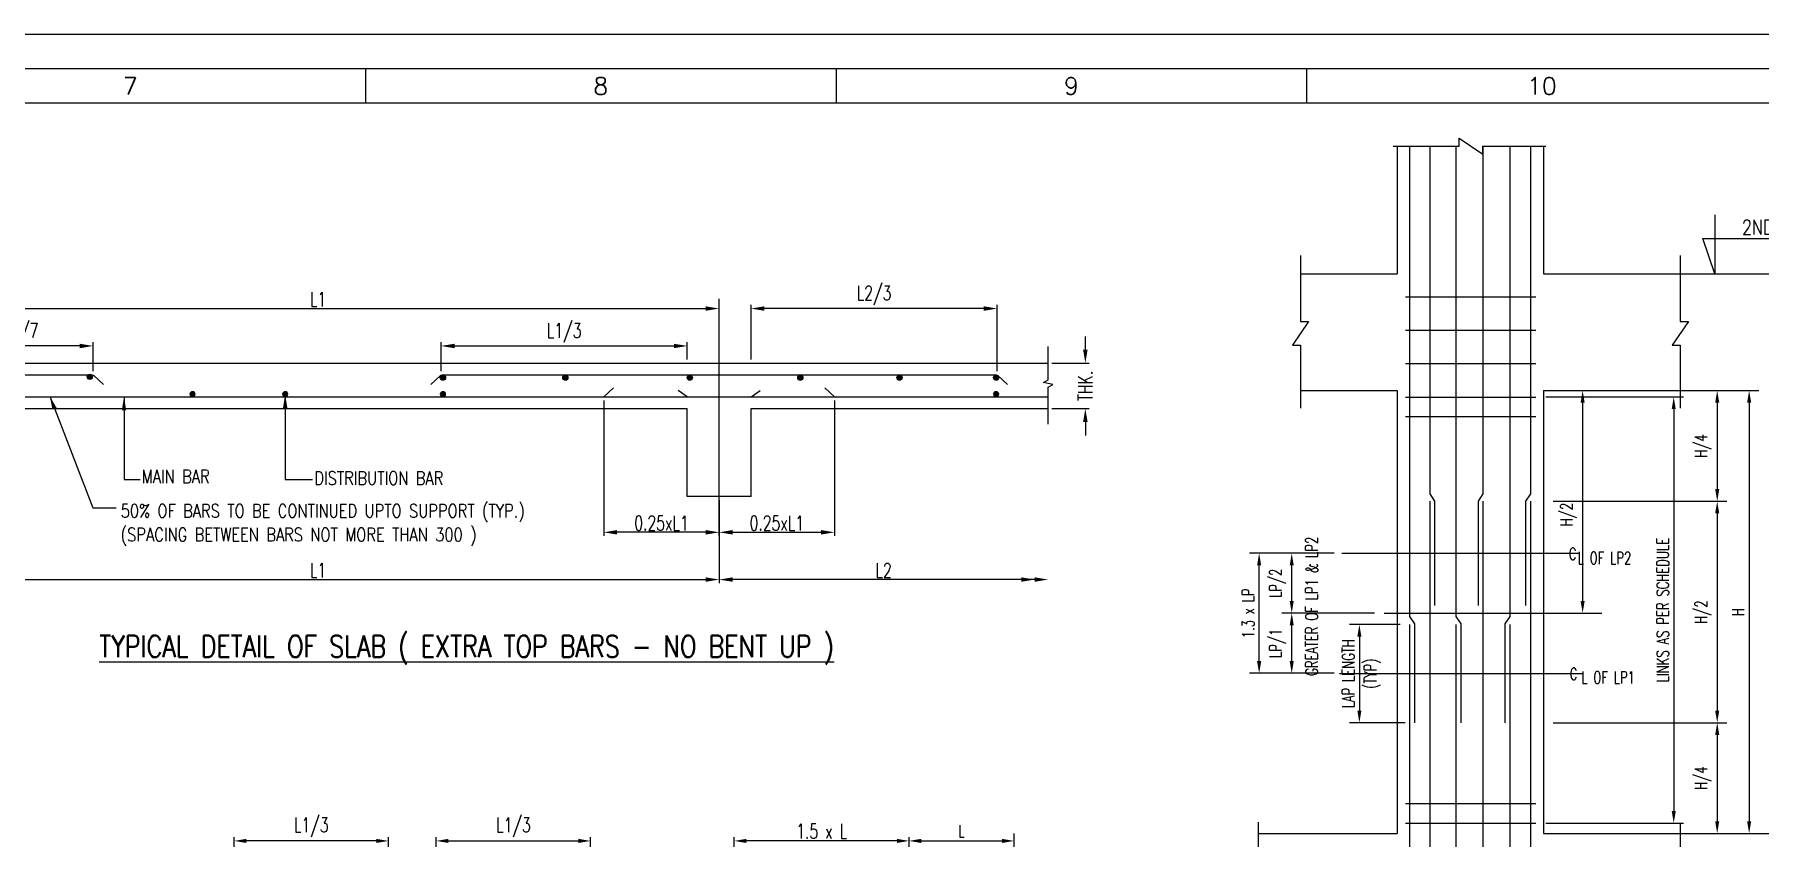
# Model space of a CAD drawing. Extents: x 489124 to 794428, y -356295 to -29813.
# Drawn here: x 573768 to 609192, y -289239 to -272741 of the extents above; entities that cross this region are included whole.
import ezdxf
from ezdxf.enums import TextEntityAlignment as Align
from ezdxf.lldxf.tags import DXFTag

# ---------------------------------------------------------------- set-up
doc = ezdxf.new("R2010")
doc.units = 0
doc.header["$LTSCALE"] = 500
doc.header["$MEASUREMENT"] = 0
doc.linetypes.add('CENTER2', pattern=[1.125, 0.75, -0.125, 0.125, -0.125])
doc.layers.get('DEFPOINTS').update_dxf_attribs({"color": 4})
for name, color, linetype in [('BEAM', 4, 'Continuous'), ('CEN', 8, 'CENTER'), ('col & circal', 8, 'CENTER2'), ('CUTOUT2', 9, 'Continuous'), ('DIM', 5, 'Continuous'), ('DIST.', 2, 'Continuous'), ('FOOT', 4, 'Continuous'), ('FRAME', 6, 'Continuous'), ('LINK', 2, 'Continuous'), ('PNA', 10, 'Continuous'), ('STEEL', 6, 'Continuous'), ('TXT', 4, 'Continuous'), ('TXT1', 2, 'Continuous')]:
    doc.layers.add(name, color=color, linetype=linetype)
doc.layers.add('HEADING-TXT', color=1, linetype='Continuous', lineweight=25)
doc.styles.add('ROMAND', font='romand')
doc.styles.add('ROMANS', font='r.shx', dxfattribs={"width": 0.7, "bigfont": 'bigfont.shx'})
doc.styles.add('ROMENT', font='r.shx', dxfattribs={"bigfont": 'bigfont.shx'})
tags = doc.linetypes.add('CENTER', pattern=[2, 1.25, -0.25, 0.25, -0.25]).pattern_tags.tags
tags[10:11] = [DXFTag(74, 4), DXFTag(75, 0), DXFTag(340, '0'), DXFTag(46, 1.0), DXFTag(50, 0.0), DXFTag(44, 0.0), DXFTag(45, 0.0)]
tags[8:9] = [DXFTag(74, 4), DXFTag(75, 0), DXFTag(340, '0'), DXFTag(46, 1.0), DXFTag(50, 0.0), DXFTag(44, 0.0), DXFTag(45, 0.0)]
tags[6:7] = [DXFTag(74, 4), DXFTag(75, 0), DXFTag(340, '0'), DXFTag(46, 1.0), DXFTag(50, 0.0), DXFTag(44, 0.0), DXFTag(45, 0.0)]
tags[4:5] = [DXFTag(74, 4), DXFTag(75, 0), DXFTag(340, '0'), DXFTag(46, 1.0), DXFTag(50, 0.0), DXFTag(44, 0.0), DXFTag(45, 0.0)]
doc.dimstyles.new('Copy of INT2TIMES', dxfattribs={"dimtxt": 300, "dimasz": 275, "dimexe": 75, "dimexo": 75, "dimgap": 40, "dimtad": 1, "dimdec": 0, "dimlfac": 0.5, "dimrnd": 5, "dimzin": 0, "dimdsep": 46, "dimtxsty": 'ROMANS', "dimcen": -1, "dimclrd": 5, "dimclre": 5, "dimclrt": 4, "dimadec": 0, "dimazin": 0, "dimtfac": 1, "dimtdec": 0, "dimtix": 1, "dimtofl": 0, "dimtmove": 2, "dimatfit": 3, "dimfxl": 0, "dimtolj": 1, "dimtzin": 0, "dimarcsym": 0})
doc.dimstyles.new('Copy(2) of Standard', dxfattribs={"dimtxt": 300, "dimasz": 250, "dimexe": 75, "dimexo": 50, "dimgap": 50, "dimtad": 1, "dimdec": 0, "dimrnd": 5, "dimzin": 0, "dimdsep": 46, "dimtxsty": 'ROMANS', "dimcen": 0, "dimclrd": 5, "dimclre": 5, "dimclrt": 4, "dimadec": 0, "dimazin": 0, "dimtfac": 1, "dimtdec": 0, "dimtofl": 0, "dimtmove": 0, "dimatfit": 3, "dimfxl": 0, "dimtolj": 1, "dimtzin": 0, "dimarcsym": 0})
doc.dimstyles.new('dim25', dxfattribs={"dimtxt": 250, "dimasz": 250, "dimexe": 200, "dimexo": 200, "dimgap": 100, "dimtad": 1, "dimdec": 0, "dimlfac": 0.25, "dimzin": 0, "dimdsep": 46, "dimtxsty": 'ROMANS', "dimcen": 0, "dimclrd": 5, "dimclre": 5, "dimclrt": 4, "dimadec": 0, "dimazin": 0, "dimtfac": 1, "dimtdec": 0, "dimtix": 1, "dimtofl": 0, "dimtmove": 2, "dimatfit": 3, "dimfxl": 0, "dimtolj": 1, "dimtzin": 0, "dimlwd": -1, "dimlwe": -1, "dimarcsym": 0})
doc.dimstyles.new('INT1', dxfattribs={"dimtxt": 250, "dimasz": 250, "dimexe": 150, "dimexo": 60, "dimgap": 75, "dimtad": 1, "dimdec": 0, "dimzin": 0, "dimdsep": 46, "dimtxsty": 'ROMANS', "dimcen": -250, "dimclrd": 5, "dimclre": 5, "dimclrt": 4, "dimadec": 0, "dimazin": 0, "dimtfac": 1, "dimtdec": 0, "dimtix": 1, "dimtofl": 0, "dimtmove": 2, "dimatfit": 3, "dimfxl": 0, "dimtolj": 1, "dimtzin": 0, "dimarcsym": 0})

# ---------------------------------------------------------------- blocks, each defined once
blk = doc.blocks.new('A1')
at = {"flags": 128}
blk.add_lwpolyline([(0, 0), (82779, 0), (82779, 58231), (0, 58231)], close=True, dxfattribs=at)
at = {"layer": 'PNA'}
for p, q in [((48124, 57739), (48124, 57247)), ((54858, 57739), (54858, 57247)), ((61592, 57739), (61592, 57247))]:
    blk.add_line(p, q, dxfattribs=at)
at = {"layer": 'PNA', "color": 1}
for points in [[(984, 492), (82287, 492), (82287, 57739), (984, 57739)], [(1969, 984), (81794, 984), (81794, 57247), (1969, 57247)]]:
    blk.add_lwpolyline(points, close=True, dxfattribs=at)
at = {"layer": 'PNA', "style": 'ROMANS'}
for s, height, p in [('7', 246, (44757, 57493)), ('8', 246, (51491, 57493)), ('9', 246, (58226, 57493)), ('10', 246.1, (64960, 57493))]:
    blk.add_text(s, height=height, dxfattribs=at).set_placement(p, align=Align.MIDDLE)
blk = doc.blocks.new('*D982')
at = {"layer": 'DEFPOINTS', "color": 0, "linetype": 'ByBlock'}
for p in [(585187, -289309), (582018, -291416), (585187, -291545)]:
    blk.add_point(p, dxfattribs=at)
at = {"layer": 'TXT', "color": 5, "linetype": 'ByBlock', "lineweight": -2}
for p, q in [((582018, -291366), (582018, -289234)), ((585187, -291495), (585187, -289234))]:
    blk.add_line(p, q, dxfattribs=at)
at = {"layer": 'TXT', "color": 5, "lineweight": -2}
blk.add_line((582268, -289309), (584937, -289309), dxfattribs=at)
at = {"layer": 'TXT', "color": 5, "linetype": 'ByBlock'}
for points in [[(582268, -289267), (582268, -289351), (582018, -289309)], [(584937, -289267), (584937, -289351), (585187, -289309)]]:
    blk.add_solid(points, dxfattribs=at)
at = {"layer": 'TXT', "color": 4, "linetype": 'ByBlock', "insert": (583602, -289030), "char_height": 300, "attachment_point": 5, "style": 'ROMANS'}
blk.add_mtext('\\A1;L1/3', dxfattribs=at)
blk = doc.blocks.new('*D986')
at = {"layer": 'DEFPOINTS', "color": 0, "linetype": 'ByBlock'}
for p in [(577868, -289309), (577868, -291308), (581036, -291416)]:
    blk.add_point(p, dxfattribs=at)
at = {"layer": 'TXT', "color": 5, "linetype": 'ByBlock', "lineweight": -2}
for p, q in [((577868, -291258), (577868, -289234)), ((581036, -291366), (581036, -289234))]:
    blk.add_line(p, q, dxfattribs=at)
at = {"layer": 'TXT', "color": 5, "lineweight": -2}
blk.add_line((580786, -289309), (578118, -289309), dxfattribs=at)
at = {"layer": 'TXT', "color": 5, "linetype": 'ByBlock'}
for points in [[(578118, -289267), (578118, -289351), (577868, -289309)], [(580786, -289267), (580786, -289351), (581036, -289309)]]:
    blk.add_solid(points, dxfattribs=at)
at = {"layer": 'TXT', "color": 4, "linetype": 'ByBlock', "insert": (579452, -289030), "char_height": 300, "attachment_point": 5, "style": 'ROMANS'}
blk.add_mtext('\\A1;L1/3', dxfattribs=at)
blk = doc.blocks.new('*D988')
at = {"layer": 'DEFPOINTS', "color": 0}
for p in [(588139, -289309), (588139, -291371), (591727, -291847)]:
    blk.add_point(p, dxfattribs=at)
at = {"layer": 'DIM', "color": 5, "lineweight": -2}
for p, q in [((588139, -291321), (588139, -289234)), ((591477, -289309), (588389, -289309)), ((591727, -291797), (591727, -289234))]:
    blk.add_line(p, q, dxfattribs=at)
at = {"layer": 'DIM', "color": 5}
for points in [[(588389, -289267), (588389, -289351), (588139, -289309)], [(591477, -289267), (591477, -289351), (591727, -289309)]]:
    blk.add_solid(points, dxfattribs=at)
at = {"layer": 'DIM', "color": 4, "insert": (589933, -289109), "char_height": 300, "attachment_point": 5, "style": 'ROMANS'}
blk.add_mtext('\\A1;1.5 x L', dxfattribs=at)
blk = doc.blocks.new('*D989')
at = {"layer": 'DEFPOINTS', "color": 0}
for p in [(591727, -289309), (593884, -289309), (593884, -291270)]:
    blk.add_point(p, dxfattribs=at)
at = {"layer": 'DIM', "color": 5, "lineweight": -2}
for p, q in [((591977, -289309), (593634, -289309)), ((593884, -291120), (593884, -289159))]:
    blk.add_line(p, q, dxfattribs=at)
at = {"layer": 'DIM', "color": 5}
for points in [[(591977, -289267), (591977, -289351), (591727, -289309)], [(593634, -289267), (593634, -289351), (593884, -289309)]]:
    blk.add_solid(points, dxfattribs=at)
at = {"layer": 'DIM', "color": 4, "insert": (592805, -289109), "char_height": 250, "attachment_point": 5, "style": 'ROMANS'}
blk.add_mtext('\\A1;L', dxfattribs=at)
blk = doc.blocks.new('*D1031')
at = {"layer": 'DEFPOINTS', "color": 0}
for p in [(598917, -283400), (600656, -283400), (600656, -285866)]:
    blk.add_point(p, dxfattribs=at)
at = {"layer": 'DIM', "color": 5}
for p, q in [((600456, -283400), (598717, -283400)), ((598917, -285616), (598917, -283650)), ((600456, -285866), (598717, -285866))]:
    blk.add_line(p, q, dxfattribs=at)
for points in [[(598875, -283650), (598959, -283650), (598917, -283400)], [(598875, -285616), (598959, -285616), (598917, -285866)]]:
    blk.add_solid(points, dxfattribs=at)
at = {"layer": 'DIM', "color": 4, "insert": (598692, -284633), "char_height": 250, "attachment_point": 5, "rotation": 90, "style": 'ROMANS'}
blk.add_mtext('\\A1;1.3 x LP', dxfattribs=at)
blk = doc.blocks.new('*D1034')
at = {"layer": 'DEFPOINTS', "color": 0}
for p in [(599586, -284628), (601486, -284628), (600656, -285866)]:
    blk.add_point(p, dxfattribs=at)
at = {"layer": 'DIM', "color": 5}
for p, q in [((601286, -284628), (599386, -284628)), ((599586, -285616), (599586, -284878)), ((600456, -285866), (599386, -285866))]:
    blk.add_line(p, q, dxfattribs=at)
for points in [[(599545, -284878), (599628, -284878), (599586, -284628)], [(599545, -285616), (599628, -285616), (599586, -285866)]]:
    blk.add_solid(points, dxfattribs=at)
at = {"layer": 'DIM', "color": 4, "insert": (599296, -285247), "char_height": 250, "attachment_point": 5, "rotation": 90, "style": 'ROMANS'}
blk.add_mtext('\\A1;LP/1', dxfattribs=at)
blk = doc.blocks.new('*D1035')
at = {"layer": 'DEFPOINTS', "color": 0}
for p in [(599586, -283400), (600656, -283400), (601486, -284628)]:
    blk.add_point(p, dxfattribs=at)
at = {"layer": 'DIM', "color": 5}
for p, q in [((600456, -283400), (599386, -283400)), ((599586, -284378), (599586, -283650)), ((601286, -284628), (599386, -284628))]:
    blk.add_line(p, q, dxfattribs=at)
for points in [[(599545, -283650), (599628, -283650), (599586, -283400)], [(599545, -284378), (599628, -284378), (599586, -284628)]]:
    blk.add_solid(points, dxfattribs=at)
at = {"layer": 'DIM', "color": 4, "insert": (599296, -284014), "char_height": 250, "attachment_point": 5, "rotation": 90, "style": 'ROMANS'}
blk.add_mtext('\\A1;LP/2', dxfattribs=at)
blk = doc.blocks.new('*D1045')
at = {"layer": 'DEFPOINTS', "color": 0}
for p in [(607263, -280056), (607108, -289156), (608980, -289156)]:
    blk.add_point(p, dxfattribs=at)
at = {"layer": 'DIM', "color": 5}
for p, q in [((607463, -280056), (609180, -280056)), ((608980, -280306), (608980, -288906)), ((607308, -289156), (609180, -289156))]:
    blk.add_line(p, q, dxfattribs=at)
for points in [[(608938, -280306), (609022, -280306), (608980, -280056)], [(608938, -288906), (609022, -288906), (608980, -289156)]]:
    blk.add_solid(points, dxfattribs=at)
at = {"layer": 'DIM', "color": 4, "insert": (608755, -284606), "char_height": 250, "attachment_point": 5, "rotation": 90, "style": 'ROMANS'}
blk.add_mtext('\\A1;H', dxfattribs=at)
blk = doc.blocks.new('*D1046')
at = {"layer": 'DEFPOINTS', "color": 0}
for p in [(604755, -280056), (604755, -284628), (605560, -284628)]:
    blk.add_point(p, dxfattribs=at)
at = {"layer": 'DIM', "color": 5}
for p, q in [((604955, -280056), (605760, -280056)), ((605560, -280306), (605560, -284378)), ((604955, -284628), (605760, -284628))]:
    blk.add_line(p, q, dxfattribs=at)
for points in [[(605518, -280306), (605602, -280306), (605560, -280056)], [(605518, -284378), (605602, -284378), (605560, -284628)]]:
    blk.add_solid(points, dxfattribs=at)
at = {"layer": 'DIM', "color": 4, "insert": (605269, -282603), "char_height": 250, "attachment_point": 5, "rotation": 90, "style": 'ROMANS'}
blk.add_mtext('\\A1;H/2', dxfattribs=at)
blk = doc.blocks.new('*D1052')
at = {"layer": 'DEFPOINTS', "color": 0}
for p in [(606956, -280056), (604755, -282331), (608324, -282331)]:
    blk.add_point(p, dxfattribs=at)
at = {"layer": 'DIM', "color": 5}
for p, q in [((607156, -280056), (608524, -280056)), ((608324, -280306), (608324, -282081)), ((604955, -282331), (608524, -282331))]:
    blk.add_line(p, q, dxfattribs=at)
for points in [[(608282, -280306), (608366, -280306), (608324, -280056)], [(608282, -282081), (608366, -282081), (608324, -282331)]]:
    blk.add_solid(points, dxfattribs=at)
at = {"layer": 'DIM', "color": 4, "insert": (608034, -281193), "char_height": 250, "attachment_point": 5, "rotation": 90, "style": 'ROMANS'}
blk.add_mtext('\\A1;H/4', dxfattribs=at)
blk = doc.blocks.new('*D1053')
at = {"layer": 'DEFPOINTS', "color": 0}
for p in [(604755, -282331), (604755, -286881), (608324, -286881)]:
    blk.add_point(p, dxfattribs=at)
at = {"layer": 'DIM', "color": 5}
for p, q in [((604955, -282331), (608524, -282331)), ((608324, -282581), (608324, -286631)), ((604955, -286881), (608524, -286881))]:
    blk.add_line(p, q, dxfattribs=at)
for points in [[(608282, -282581), (608366, -282581), (608324, -282331)], [(608282, -286631), (608366, -286631), (608324, -286881)]]:
    blk.add_solid(points, dxfattribs=at)
at = {"layer": 'DIM', "color": 4, "insert": (608034, -284606), "char_height": 250, "attachment_point": 5, "rotation": 90, "style": 'ROMANS'}
blk.add_mtext('\\A1;H/2', dxfattribs=at)
blk = doc.blocks.new('*D1054')
at = {"layer": 'DEFPOINTS', "color": 0}
for p in [(604755, -286881), (607108, -289156), (608324, -289156)]:
    blk.add_point(p, dxfattribs=at)
at = {"layer": 'DIM', "color": 5}
for p, q in [((604955, -286881), (608524, -286881)), ((608324, -287131), (608324, -288906)), ((607308, -289156), (608524, -289156))]:
    blk.add_line(p, q, dxfattribs=at)
for points in [[(608282, -287131), (608366, -287131), (608324, -286881)], [(608282, -288906), (608366, -288906), (608324, -289156)]]:
    blk.add_solid(points, dxfattribs=at)
at = {"layer": 'DIM', "color": 4, "insert": (608034, -288018), "char_height": 250, "attachment_point": 5, "rotation": 90, "style": 'ROMANS'}
blk.add_mtext('\\A1;H/4', dxfattribs=at)
blk = doc.blocks.new('*D1074')
at = {"layer": 'DEFPOINTS', "color": 0, "ltscale": 2}
for p in [(572008, -279140), (572008, -279495), (574973, -279736)]:
    blk.add_point(p, dxfattribs=at)
at = {"layer": 'DIM', "color": 5, "lineweight": -2, "ltscale": 2}
for p, q in [((572008, -279420), (572008, -279065)), ((574698, -279140), (572283, -279140)), ((574973, -279661), (574973, -279065))]:
    blk.add_line(p, q, dxfattribs=at)
at = {"layer": 'DIM', "color": 5, "ltscale": 2}
for points in [[(572283, -279095), (572283, -279186), (572008, -279140)], [(574698, -279095), (574698, -279186), (574973, -279140)]]:
    blk.add_solid(points, dxfattribs=at)
at = {"layer": 'DIM', "color": 4, "ltscale": 2, "insert": (573491, -278872), "char_height": 300, "attachment_point": 5, "style": 'ROMANS'}
blk.add_mtext('\\A1;L1/7', dxfattribs=at)
blk = doc.blocks.new('*D1075')
at = {"layer": 'DEFPOINTS', "color": 0, "ltscale": 2}
for p in [(587173, -279140), (587173, -279495), (582118, -279736)]:
    blk.add_point(p, dxfattribs=at)
at = {"layer": 'DIM', "color": 5, "lineweight": -2, "ltscale": 2}
for p, q in [((582118, -279661), (582118, -279065)), ((582393, -279140), (586898, -279140)), ((587173, -279420), (587173, -279065))]:
    blk.add_line(p, q, dxfattribs=at)
at = {"layer": 'DIM', "color": 5, "ltscale": 2}
for points in [[(582393, -279095), (582393, -279186), (582118, -279140)], [(586898, -279095), (586898, -279186), (587173, -279140)]]:
    blk.add_solid(points, dxfattribs=at)
at = {"layer": 'DIM', "color": 4, "ltscale": 2, "insert": (584646, -278872), "char_height": 300, "attachment_point": 5, "style": 'ROMANS'}
blk.add_mtext('\\A1;L1/3', dxfattribs=at)
blk = doc.blocks.new('*D1076')
at = {"layer": 'DEFPOINTS', "color": 0, "ltscale": 2}
for p in [(588482, -278372), (588482, -279495), (593537, -279736)]:
    blk.add_point(p, dxfattribs=at)
at = {"layer": 'DIM', "color": 5, "lineweight": -2, "ltscale": 2}
for p, q in [((588482, -279420), (588482, -278297)), ((593262, -278372), (588757, -278372)), ((593537, -279661), (593537, -278297))]:
    blk.add_line(p, q, dxfattribs=at)
at = {"layer": 'DIM', "color": 5, "ltscale": 2}
for points in [[(588757, -278326), (588757, -278418), (588482, -278372)], [(593262, -278326), (593262, -278418), (593537, -278372)]]:
    blk.add_solid(points, dxfattribs=at)
at = {"layer": 'DIM', "color": 4, "ltscale": 2, "insert": (591009, -278103), "char_height": 300, "attachment_point": 5, "style": 'ROMANS'}
blk.add_mtext('\\A1;L2/3', dxfattribs=at)
blk = doc.blocks.new('A$C7CAC1C9F')
at = {"layer": 'DIST.'}
h = blk.add_hatch(color=2, dxfattribs=at)
edge = h.paths.add_edge_path()
edge.add_ellipse((22, 22), major_axis=(-15.9, 15.9), ratio=1, start_angle=225, end_angle=225)
at = {"layer": 'DIST.', "color": 2}
blk.add_ellipse((22, 22), major_axis=(-15.9, 15.9), ratio=1, start_param=3.926991, end_param=10.210176, dxfattribs=at)
blk = doc.blocks.new('*D1077')
at = {"layer": 'DEFPOINTS', "color": 0, "ltscale": 2}
for p in [(594584, -279495), (595348, -279495), (594584, -280428)]:
    blk.add_point(p, dxfattribs=at)
at = {"layer": 'DIM', "color": 5, "lineweight": -2, "ltscale": 2}
for p, q in [((595348, -279220), (595348, -278945)), ((594659, -279495), (595423, -279495)), ((594659, -280428), (595423, -280428)), ((595348, -280703), (595348, -280978))]:
    blk.add_line(p, q, dxfattribs=at)
at = {"layer": 'DIM', "color": 5, "ltscale": 2}
for points in [[(595302, -279220), (595394, -279220), (595348, -279495)], [(595302, -280703), (595394, -280703), (595348, -280428)]]:
    blk.add_solid(points, dxfattribs=at)
at = {"layer": 'DIM', "color": 4, "ltscale": 2, "insert": (595348, -279961), "char_height": 300, "attachment_point": 5, "rotation": 90, "style": 'ROMANS'}
blk.add_mtext('\\A1;THK.', dxfattribs=at)
blk = doc.blocks.new('*D1079')
at = {"layer": 'DEFPOINTS', "color": 0, "ltscale": 2}
for p in [(587827, -278372), (571354, -279495), (587827, -279495)]:
    blk.add_point(p, dxfattribs=at)
at = {"layer": 'DIM', "color": 5, "lineweight": -2, "ltscale": 2}
for p, q in [((571354, -279420), (571354, -278297)), ((571629, -278372), (587552, -278372)), ((587827, -279420), (587827, -278297))]:
    blk.add_line(p, q, dxfattribs=at)
at = {"layer": 'DIM', "color": 5, "ltscale": 2}
for points in [[(571629, -278326), (571629, -278418), (571354, -278372)], [(587552, -278326), (587552, -278418), (587827, -278372)]]:
    blk.add_solid(points, dxfattribs=at)
at = {"layer": 'DIM', "color": 4, "ltscale": 2, "insert": (579591, -278182), "char_height": 300, "attachment_point": 5, "style": 'ROMANS'}
blk.add_mtext('\\A1;L1', dxfattribs=at)
blk = doc.blocks.new('*D1110')
at = {"layer": 'DEFPOINTS', "color": 0, "ltscale": 2}
for p in [(585458, -280187), (587827, -282235), (585458, -282969)]:
    blk.add_point(p, dxfattribs=at)
at = {"layer": 'DIM', "color": 5, "lineweight": -2, "ltscale": 2}
for p, q in [((585458, -280262), (585458, -283044)), ((587827, -282310), (587827, -283044)), ((587552, -282969), (585733, -282969))]:
    blk.add_line(p, q, dxfattribs=at)
at = {"layer": 'DIM', "color": 5, "ltscale": 2}
for points in [[(585733, -282923), (585733, -283015), (585458, -282969)], [(587552, -282923), (587552, -283015), (587827, -282969)]]:
    blk.add_solid(points, dxfattribs=at)
at = {"layer": 'DIM', "color": 4, "ltscale": 2, "insert": (586643, -282779), "char_height": 300, "attachment_point": 5, "style": 'ROMANS'}
blk.add_mtext('\\A1;0.25xL1', dxfattribs=at)
blk = doc.blocks.new('*D1111')
at = {"layer": 'DEFPOINTS', "color": 0, "ltscale": 2}
for p in [(587827, -282235), (571354, -283032), (587827, -283940)]:
    blk.add_point(p, dxfattribs=at)
at = {"layer": 'DIM', "color": 5, "lineweight": -2, "ltscale": 2}
for p, q in [((587827, -282310), (587827, -284015)), ((571354, -283107), (571354, -284015)), ((571629, -283940), (587552, -283940))]:
    blk.add_line(p, q, dxfattribs=at)
at = {"layer": 'DIM', "color": 5, "ltscale": 2}
for points in [[(571629, -283894), (571629, -283985), (571354, -283940)], [(587552, -283894), (587552, -283985), (587827, -283940)]]:
    blk.add_solid(points, dxfattribs=at)
at = {"layer": 'DIM', "color": 4, "ltscale": 2, "insert": (579591, -283750), "char_height": 300, "attachment_point": 5, "style": 'ROMANS'}
blk.add_mtext('\\A1;L1', dxfattribs=at)
blk = doc.blocks.new('*D1112')
at = {"layer": 'DEFPOINTS', "color": 0, "ltscale": 2}
for p in [(587827, -282235), (587827, -283940), (594584, -283940)]:
    blk.add_point(p, dxfattribs=at)
at = {"layer": 'DIM', "color": 5, "lineweight": -2, "ltscale": 2}
for p, q in [((587827, -282310), (587827, -284015)), ((594309, -283940), (588102, -283940))]:
    blk.add_line(p, q, dxfattribs=at)
at = {"layer": 'DIM', "color": 5, "ltscale": 2}
for points in [[(588102, -283894), (588102, -283985), (587827, -283940)], [(594309, -283894), (594309, -283985), (594584, -283940)]]:
    blk.add_solid(points, dxfattribs=at)
at = {"layer": 'DIM', "color": 4, "ltscale": 2, "insert": (591206, -283750), "char_height": 300, "attachment_point": 5, "style": 'ROMANS'}
blk.add_mtext('\\A1;L2', dxfattribs=at)
blk = doc.blocks.new('*D1117')
at = {"layer": 'DEFPOINTS', "color": 0, "ltscale": 2}
for p in [(590196, -280187), (587827, -282235), (590196, -282969)]:
    blk.add_point(p, dxfattribs=at)
at = {"layer": 'DIM', "color": 5, "lineweight": -2, "ltscale": 2}
for p, q in [((590196, -280262), (590196, -283044)), ((587827, -282310), (587827, -283044)), ((588102, -282969), (589921, -282969))]:
    blk.add_line(p, q, dxfattribs=at)
at = {"layer": 'DIM', "color": 5, "ltscale": 2}
for points in [[(588102, -282923), (588102, -283015), (587827, -282969)], [(589921, -282923), (589921, -283015), (590196, -282969)]]:
    blk.add_solid(points, dxfattribs=at)
at = {"layer": 'DIM', "color": 4, "ltscale": 2, "insert": (589012, -282779), "char_height": 300, "attachment_point": 5, "style": 'ROMANS'}
blk.add_mtext('\\A1;0.25xL1', dxfattribs=at)
blk = doc.blocks.new('*D1124')
at = {"layer": 'DEFPOINTS', "color": 0}
for p in [(604603, -280189), (604603, -288943), (607431, -288943)]:
    blk.add_point(p, dxfattribs=at)
at = {"layer": 'DIM', "color": 5}
for p, q in [((604803, -280189), (607631, -280189)), ((607431, -280439), (607431, -288693)), ((604803, -288943), (607631, -288943))]:
    blk.add_line(p, q, dxfattribs=at)
for points in [[(607389, -280439), (607473, -280439), (607431, -280189)], [(607389, -288693), (607473, -288693), (607431, -288943)]]:
    blk.add_solid(points, dxfattribs=at)
at = {"layer": 'DIM', "color": 4, "insert": (607206, -284566), "char_height": 250, "attachment_point": 5, "rotation": 90, "style": 'ROMANS'}
blk.add_mtext('\\A1;LINKS AS PER SCHEDULE', dxfattribs=at)
blk = doc.blocks.new('*D1126')
at = {"layer": 'DEFPOINTS', "color": 0}
for p in [(602015, -284863), (600975, -286881), (602115, -286881)]:
    blk.add_point(p, dxfattribs=at)
at = {"layer": 'DIM', "color": 5}
for p, q in [((601815, -284863), (600775, -284863)), ((600975, -285113), (600975, -286631)), ((601915, -286881), (600775, -286881))]:
    blk.add_line(p, q, dxfattribs=at)
for points in [[(600934, -285113), (601017, -285113), (600975, -284863)], [(600934, -286631), (601017, -286631), (600975, -286881)]]:
    blk.add_solid(points, dxfattribs=at)
at = {"layer": 'DIM', "color": 4, "char_height": 250, "rotation": 90, "style": 'ROMANS'}
for s, insert, attachment_point in [('\\A1;LAP LENGTH', (600875, -285872), 8), ('\\A1;(TYP)', (601075, -285872), 2)]:
    blk.add_mtext(s, dxfattribs=dict(at, insert=insert, attachment_point=attachment_point))

msp = doc.modelspace()

# ---------------------------------------------------------------- linework, layer by layer
at = {"layer": 'BEAM'}
for p, q in [((570699.716, -279494.65), (594584.239, -279494.65)), ((572008.479, -280428.286), (587173.022, -280428.286)), ((587173.022, -282234.842), (587173.022, -280428.286)), ((588481.786, -280428.286), (594584.239, -280428.286)), ((588481.786, -282234.842), (588481.786, -280428.286)), ((588481.786, -282234.842), (587173.022, -282234.842))]:
    msp.add_line(p, q, dxfattribs=at)
at = {"layer": 'CEN'}
for p, q in [((600612.899, -283400.487), (605494.097, -283400.487)), ((601485.597, -284628.098), (605955.597, -284628.098)), ((600570.073, -285866.395), (605549.771, -285866.395))]:
    msp.add_line(p, q, dxfattribs=at)
at = {"layer": 'col & circal', "linetype": 'CENTER2', "ltscale": 50}
msp.add_line((587827.404, -283032.067), (587827.404, -278170.037), dxfattribs=at)
at = {"layer": 'CUTOUT2', "linetype": 'Continuous', "elevation": 0}
msp.add_lwpolyline([(594584.234, -280744.415), (594584.25, -279988.059), (594681.316, -279932.012), (594488.034, -279894.126), (594584.25, -279836.179), (594584.228, -279153.12)], dxfattribs=at)
at = {"layer": 'DIM'}
for p, q in [((607565.958, -277655.848), (610264.158, -277655.848)), ((607565.958, -289155.848), (610264.158, -289155.848))]:
    msp.add_line(p, q, dxfattribs=at)
for points in [[(601667.501, -275037.066), (603025.464, -275037.066), (603025.464, -274870.701), (603512.281, -275203.43), (603512.281, -275037.066), (604806.189, -275037.066)], [(599766.384, -277278.883), (599766.384, -278636.846), (599932.749, -278636.846), (599600.02, -279123.663), (599766.384, -279123.663), (599766.384, -280417.571)], [(607565.958, -277278.883), (607565.958, -278636.846), (607732.323, -278636.846), (607399.594, -279123.663), (607565.958, -279123.663), (607565.958, -280417.571)], [(598897.674, -288923.227), (598897.674, -290281.19), (599064.038, -290281.19), (598731.309, -290768.007), (598897.674, -290768.007), (598897.674, -291856.272)], [(607565.958, -288942.887), (607565.958, -290300.85), (607732.323, -290300.85), (607399.594, -290787.667), (607565.958, -290787.667), (607565.958, -291834.804)]]:
    msp.add_lwpolyline(points, dxfattribs=at)
at = {"layer": 'FOOT', "linetype": 'Continuous'}
for p, q in [((601754.771, -275029.823), (601754.771, -277655.848)), ((604754.771, -275029.823), (604754.771, -277655.848)), ((599766.384, -277655.848), (601754.771, -277655.848)), ((604754.771, -277655.848), (607565.958, -277655.848)), ((599766.384, -280055.848), (601754.771, -280055.848)), ((601754.771, -280055.848), (601754.771, -289155.848)), ((604754.771, -280055.848), (604754.771, -289155.848)), ((604754.771, -280055.848), (607565.958, -280055.848)), ((598897.674, -289155.848), (601754.771, -289155.848)), ((604754.771, -289155.848), (607565.958, -289155.848))]:
    msp.add_line(p, q, dxfattribs=at)
at = {"layer": 'FRAME'}
for p, q in [((602014.771, -284701.943), (602014.771, -275029.823)), ((602426.547, -282180.848), (602426.547, -275029.823)), ((602964.965, -284701.943), (602964.965, -275029.823)), ((603519.791, -282180.848), (603519.791, -275029.823)), ((604072.402, -284701.943), (604072.402, -275029.823)), ((604494.771, -282180.848), (604494.771, -275029.823)), ((602526.547, -282330.848), (602426.547, -282180.848)), ((602426.547, -294049.032), (602426.547, -282330.848)), ((602526.547, -284470.127), (602526.547, -282330.848)), ((603419.791, -282330.848), (603519.791, -282180.848)), ((603419.791, -284470.127), (603419.791, -282330.848)), ((603519.791, -294049.032), (603519.791, -282330.848)), ((604394.771, -282330.848), (604494.771, -282180.848)), ((604394.771, -284470.127), (604394.771, -282330.848)), ((604494.771, -294049.032), (604494.771, -282330.848)), ((602114.771, -284851.943), (602014.771, -284701.943)), ((603064.965, -284851.943), (602964.965, -284701.943)), ((603972.402, -284851.943), (604072.402, -284701.943)), ((602014.771, -296780.848), (602014.771, -284863.127)), ((602114.771, -286880.848), (602114.771, -284851.943)), ((602964.965, -296780.848), (602964.965, -284863.127)), ((603064.965, -286880.848), (603064.965, -284851.943)), ((603972.402, -286880.848), (603972.402, -284851.943)), ((604072.402, -296780.848), (604072.402, -284863.127))]:
    msp.add_line(p, q, dxfattribs=at)
at = {"layer": 'LINK'}
for p, q in [((601922.034, -278128.685), (604602.58, -278128.685)), ((601922.034, -278814.685), (604602.58, -278814.685)), ((601922.034, -279500.685), (604602.58, -279500.685)), ((601922.034, -280189.232), (604602.58, -280189.232)), ((601922.034, -280589.232), (604602.58, -280589.232)), ((601922.034, -288542.685), (604602.58, -288542.685)), ((601922.034, -288942.685), (604602.58, -288942.685))]:
    msp.add_line(p, q, dxfattribs=at)
at = {"layer": 'STEEL', "linetype": 'ByBlock', "ltscale": 6}
for p, q in [((585658.472, -280003.763), (585458.375, -280187.041)), ((587173.022, -280187.041), (586983.06, -280056.252)), ((588481.786, -280187.041), (588671.747, -280056.252)), ((589996.336, -280003.763), (590196.432, -280187.041))]:
    msp.add_line(p, q, dxfattribs=at)
at = {"layer": 'STEEL', "linetype": 'ByBlock', "ltscale": 6, "elevation": 0}
for points in [[(570875.515, -279832.079), (570875.515, -280135.93, 0.414213562), (570926.626, -280187.041), (594584.239, -280187.041)], [(571041.339, -280090.248), (571041.339, -279787.005, -0.414213562), (571092.45, -279735.894), (574953.27, -279735.894, -0.187542815), (574987.792, -279749.315), (575187.888, -279932.593)], [(581903.426, -279932.593), (582103.522, -279749.315, -0.187542815), (582138.044, -279735.894), (593516.763, -279735.894, -0.187542815), (593551.285, -279749.315), (593751.382, -279932.593)]]:
    msp.add_lwpolyline(points, format="xyb", dxfattribs=at)
at = {"layer": 'TXT1'}
msp.add_lwpolyline([(608272.51, -276443.613), (608272.51, -277655.848), (608026.965, -276934.137), (611627.439, -276934.137)], dxfattribs=at)

# ---------------------------------------------------------------- block references
at = {"xscale": 1.434849416022188, "yscale": 1.434849416022188, "zscale": 1.434849416022188}
msp.add_blockref('A1', (511515.5, -356294.5), dxfattribs=at)
at = {"layer": 'DIST.', "yscale": 2.386602669954299, "rotation": 90}
for p, xscale, zscale in [((574956.065, -279827.56), 2.386602669954299, 2.386602669954299), ((582207.794, -279843.317), 2.386602669954299, 2.386602669954299), ((584721.941, -279843.317), 2.386602669954299, 2.386602669954299), ((587276.277, -279843.317), 2.386602669954299, 2.386602669954299), ((589546.552, -279843.317), 2.386602669954299, 2.386602669954299), ((591584.437, -279843.317), 2.386602669954299, 2.386602669954299), ((593568.737, -279843.317), 2.386602669954299, 2.386602669954299), ((577065.364, -280080.751), -2.386602669954299, 2.386602666666667), ((578968.822, -280080.751), -2.386602669954299, 2.386602666666667), ((582207.794, -280080.751), -2.386602669954299, 2.386602666666667), ((593568.737, -280080.751), -2.386602669954299, 2.386602666666667)]:
    msp.add_blockref('A$C7CAC1C9F', p, dxfattribs=dict(at, xscale=xscale, zscale=zscale))

# ---------------------------------------------------------------- texts
at = {"layer": 'HEADING-TXT', "color": 6, "style": 'ROMANS', "width": 0.8}
msp.add_text('%%UTYPICAL DETAIL OF SLAB ( EXTRA TOP BARS - NO BENT UP )', height=450, dxfattribs=at).set_placement((582641.978, -285311.772), align=Align.MIDDLE_CENTER)
at = {"layer": 'TXT', "style": 'ROMENT', "width": 0.8}
msp.add_text('MAIN BAR', height=275, dxfattribs=at).set_placement((575970.234, -281957.086))
at = {"layer": 'TXT', "linetype": 'ByBlock', "style": 'ROMANS', "width": 0.8}
for s, p in [('DISTRIBUTION BAR', (579513.921, -281992.917)), ('50%%% OF BARS TO BE CONTINUED UPTO SUPPORT (TYP.)', (575537.861, -282665.86)), ('(SPACING BETWEEN BARS NOT MORE THAN 300 )', (575537.861, -283153.894))]:
    msp.add_text(s, height=275, dxfattribs=at).set_placement(p)
at = {"layer": 'TXT', "linetype": 'ByBlock', "style": 'ROMANS', "width": 0.7}
msp.add_text('GREATER OF LP1 & LP2', height=250, rotation=90, dxfattribs=at).set_placement((599995.394, -284487.776), align=Align.MIDDLE)
for s, p in [('C', (605355.029, -283411.935)), ('L OF LP2', (606008.029, -283496.435)), ('C', (605375.203, -285877.843)), ('L OF LP1', (606083.203, -285951.843))]:
    msp.add_text(s, height=250, dxfattribs=at).set_placement(p, align=Align.MIDDLE)
at = {"layer": 'TXT1', "style": 'ROMAND', "width": 0.8}
msp.add_text('2ND FLOOR LVL.', height=300, dxfattribs=at).set_placement((610152.41, -276851.802), align=Align.CENTER)

# ---------------------------------------------------------------- dimensions: what is measured, and where the dimension line sits
at = {"layer": 'DIM', "ltscale": 2}
for base, p1, p2, text, picture, middle in [((587827.404, -278371.919), (571354.098, -279494.65), (587827.404, -279494.65), 'L1', '*D1079', (579590.751, -278181.919)), ((588481.786, -278371.919), (593536.633, -279735.894), (588481.786, -279494.65), 'L2/3', '*D1076', (591009.209, -278103.347)), ((572008.479, -279140.369), (574973.139, -279735.894), (572008.479, -279494.65), 'L1/7', '*D1074', (573490.809, -278871.798)), ((590196.432, -282969.037), (587827.404, -282234.842), (590196.432, -280187.041), '0.25xL1', '*D1117', (589011.918, -282779.037)), ((587827.404, -283939.537), (571354.098, -283032.067), (587827.404, -282234.842), 'L1', '*D1111', (579590.751, -283749.537))]:
    dim = msp.add_linear_dim(base=base, p1=p1, p2=p2, text=text, dimstyle='Copy of INT2TIMES', dxfattribs=at)
    dim.commit()
    dim.dimension.update_dxf_attribs({"geometry": picture, "text_midpoint": middle})
for base, p1, p2, text, picture, middle in [((587173.022, -279140.369), (582118.175, -279735.894), (587173.022, -279494.65), 'L1/3', '*D1075', (584645.598, -278871.798)), ((585458.375, -282969.037), (587827.404, -282234.842), (585458.375, -280187.041), '0.25xL1', '*D1110', (586642.89, -282779.037)), ((587827.404, -283939.537), (594584.186, -283939.537), (587827.404, -282234.842), 'L2', '*D1112', (591205.795, -283749.537))]:
    dim = msp.add_linear_dim(base=base, p1=p1, p2=p2, angle=180, text=text, dimstyle='Copy of INT2TIMES', dxfattribs=at)
    dim.commit()
    dim.dimension.update_dxf_attribs({"geometry": picture, "text_midpoint": middle})
dim = msp.add_linear_dim(base=(595347.906, -279494.65), p1=(594584.239, -280428.286), p2=(594584.239, -279494.65), angle=90, text='THK.', dimstyle='Copy of INT2TIMES', dxfattribs=at)
dim.commit()
dim.dimension.update_dxf_attribs({"geometry": '*D1077', "text_midpoint": (595347.906, -279961.468), "dimtype": 160})
at = {"layer": 'DIM'}
for base, p1, p2, text, picture, middle in [((607431.117, -288942.685), (604602.58, -280189.232), (604602.58, -288942.685), 'LINKS AS PER SCHEDULE', '*D1124', (607206.117, -284565.958)), ((608324.104, -282330.848), (606955.893, -280055.848), (604754.771, -282330.848), 'H/4', '*D1052', (608033.628, -281193.348)), ((608980.043, -289155.848), (607262.763, -280055.848), (607108.462, -289155.848), 'H', '*D1045', (608755.043, -284605.848)), ((608324.104, -286880.848), (604754.771, -282330.848), (604754.771, -286880.848), 'H/2', '*D1053', (608033.628, -284605.848)), ((598917.137, -283400.487), (600655.573, -285866.395), (600655.573, -283400.487), '1.3 x LP', '*D1031', (598692.137, -284633.441)), ((599586.355, -283400.487), (601485.597, -284628.098), (600655.573, -283400.487), 'LP/2', '*D1035', (599295.879, -284014.292)), ((599586.355, -284628.098), (600655.573, -285866.395), (601485.597, -284628.098), 'LP/1', '*D1034', (599295.879, -285247.246)), ((600975.22, -286880.848), (602014.771, -284863.127), (602114.771, -286880.848), 'LAP LENGTH\\X(TYP)', '*D1126', (600975.22, -285871.987)), ((608324.104, -289155.848), (604754.771, -286880.848), (607108.462, -289155.848), 'H/4', '*D1054', (608033.628, -288018.348))]:
    dim = msp.add_linear_dim(base=base, p1=p1, p2=p2, angle=90, text=text, dimstyle='dim25', dxfattribs=at)
    dim.commit()
    dim.dimension.update_dxf_attribs({"geometry": picture, "text_midpoint": middle})
dim = msp.add_linear_dim(base=(605559.906, -284628.098), p1=(604754.771, -280055.848), p2=(604754.771, -284628.098), angle=90, text='H/2', dimstyle='dim25', dxfattribs=at)
dim.commit()
dim.dimension.update_dxf_attribs({"geometry": '*D1046', "text_midpoint": (605269.43, -282602.693), "dimtype": 160})
for base, p1, p2, text, dimstyle, override, picture, middle in [((588138.814, -289309.006), (591726.598, -291847.031), (588138.814, -291371.031), '1.5 x L', 'Copy(2) of Standard', {"dimfxl": 60}, '*D988', (589932.706, -289109.006)), ((593883.798, -289309.006), (591726.598, -289309.006), (593883.798, -291270.031), 'L', 'INT1', {"dimexo": 150, "dimlfac": 0.25}, '*D989', (592805.198, -289109.006))]:
    dim = msp.add_linear_dim(base=base, p1=p1, p2=p2, text=text, dimstyle=dimstyle, override=override, dxfattribs=at)
    dim.commit()
    dim.dimension.update_dxf_attribs({"geometry": picture, "text_midpoint": middle})
at = {"layer": 'TXT', "linetype": 'ByBlock'}
for base, p1, p2, picture, middle in [((577867.627, -289309.006), (581035.755, -291416.332), (577867.627, -291307.531), '*D986', (579451.691, -289030.434)), ((585186.568, -289309.006), (582018.258, -291416.332), (585186.568, -291544.632), '*D982', (583602.413, -289030.434))]:
    dim = msp.add_linear_dim(base=base, p1=p1, p2=p2, text='L1/3', dimstyle='Copy(2) of Standard', override={"dimfxl": 60}, dxfattribs=at)
    dim.commit()
    dim.dimension.update_dxf_attribs({"geometry": picture, "text_midpoint": middle})

# ---------------------------------------------------------------- leaders
at = {"layer": 'DIM', "ltscale": 2}
for points in [[(574080.31, -280171.271), (574967.491, -282467.774), (575441.673, -282467.774)], [(575606.201, -280187.041), (575606.201, -281882.369), (575935.04, -281882.369)], [(578915.123, -280137.856), (578915.123, -281884.201), (579475.82, -281884.201)], [(594309.186, -283939.537), (593487.075, -283939.537)]]:
    msp.add_leader(points, dimstyle='Copy of INT2TIMES', dxfattribs=at)

doc.saveas('drawing.dxf')
